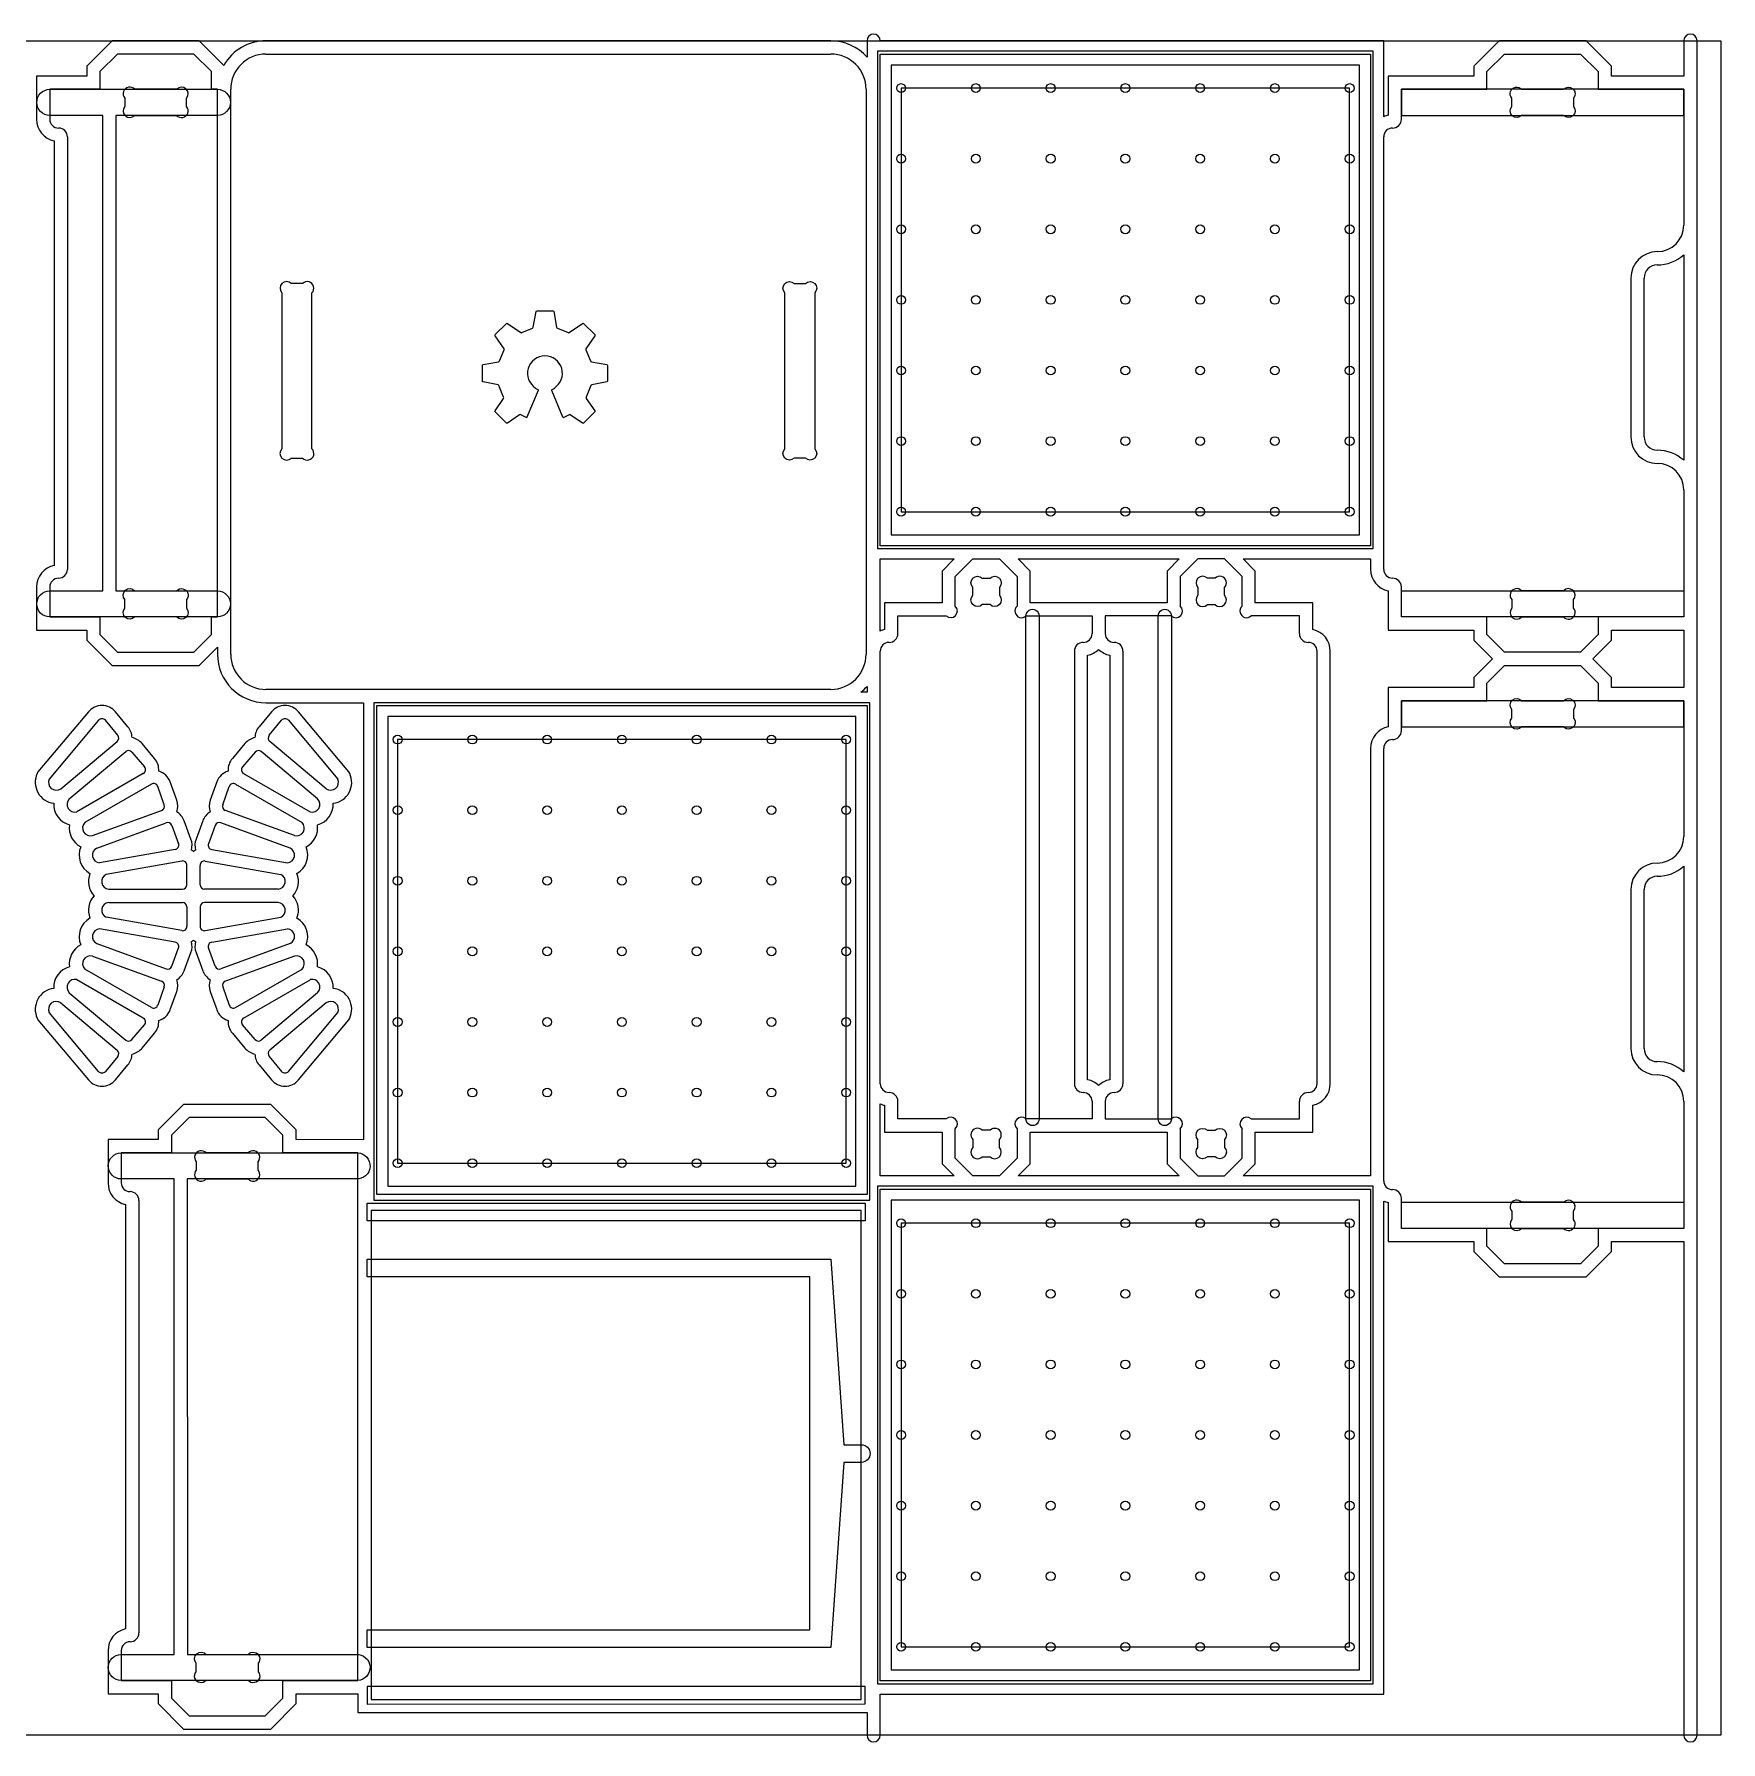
# Model space of a CAD drawing. Extents: x 0 to 96, y -0.2 to 48.2.
# Drawn here: x 48.22 to 96, y -0.19 to 48.19 of the extents above; entities that cross this region are included whole.
import ezdxf

# ---------------------------------------------------------------- set-up
doc = ezdxf.new("R2010")
doc.units = 0
doc.header["$MEASUREMENT"] = 0
for name, color, linetype in [('PECK_DRILLING', 100, 'CONTINUOUS'), ('POCKETS_10_MM', 5, 'CONTINUOUS'), ('PROFILE_-_INSIDE', 30, 'CONTINUOUS'), ('PROFILE_-_ON', 216, 'CONTINUOUS'), ('PROFILE_-_OUTSIDE', 18, 'CONTINUOUS'), ('STOCK_PERIMETER', 1, 'CONTINUOUS')]:
    doc.layers.add(name, color=color, linetype=linetype)

msp = doc.modelspace()

# ---------------------------------------------------------------- linework, layer by layer
at = {"layer": 'PECK_DRILLING'}
for centre in [(72.778, 46.66), (74.896, 46.66), (77.014, 46.66), (79.131, 46.66), (81.249, 46.66), (83.367, 46.66), (85.485, 46.66), (72.778, 44.66), (74.896, 44.66), (77.014, 44.66), (79.131, 44.66), (81.249, 44.66), (83.367, 44.66), (85.485, 44.66), (72.778, 42.66), (74.896, 42.66), (77.014, 42.66), (79.131, 42.66), (81.249, 42.66), (83.367, 42.66), (85.485, 42.66), (72.778, 40.66), (74.896, 40.66), (77.014, 40.66), (79.131, 40.66), (81.249, 40.66), (83.367, 40.66), (85.485, 40.66), (72.778, 38.66), (74.896, 38.66), (77.014, 38.66), (79.131, 38.66), (81.249, 38.66), (83.367, 38.66), (85.485, 38.66), (72.778, 36.66), (74.896, 36.66), (77.014, 36.66), (79.131, 36.66), (81.249, 36.66), (83.367, 36.66), (85.485, 36.66), (72.778, 34.66), (74.896, 34.66), (77.014, 34.66), (79.131, 34.66), (81.249, 34.66), (83.367, 34.66), (85.485, 34.66), (58.515, 28.205), (60.633, 28.205), (62.751, 28.205), (64.869, 28.205), (66.986, 28.205), (69.104, 28.205), (71.222, 28.205), (58.515, 26.205), (60.633, 26.205), (62.751, 26.205), (64.869, 26.205), (66.986, 26.205), (69.104, 26.205), (71.222, 26.205), (58.515, 24.205), (60.633, 24.205), (62.751, 24.205), (64.869, 24.205), (66.986, 24.205), (69.104, 24.205), (71.222, 24.205), (58.515, 22.205), (60.633, 22.205), (62.751, 22.205), (64.869, 22.205), (66.986, 22.205), (69.104, 22.205), (71.222, 22.205), (58.515, 20.205), (60.633, 20.205), (62.751, 20.205), (64.869, 20.205), (66.986, 20.205), (69.104, 20.205), (71.222, 20.205), (58.515, 18.205), (60.633, 18.205), (62.751, 18.205), (64.869, 18.205), (66.986, 18.205), (69.104, 18.205), (71.222, 18.205), (58.515, 16.205), (60.633, 16.205), (62.751, 16.205), (64.869, 16.205), (66.986, 16.205), (69.104, 16.205), (71.222, 16.205), (72.778, 14.504), (74.896, 14.504), (77.014, 14.504), (79.131, 14.504), (81.249, 14.504), (83.367, 14.504), (85.485, 14.504), (72.778, 12.504), (74.896, 12.504), (77.014, 12.504), (79.131, 12.504), (81.249, 12.504), (83.367, 12.504), (85.485, 12.504), (72.778, 10.504), (74.896, 10.504), (77.014, 10.504), (79.131, 10.504), (81.249, 10.504), (83.367, 10.504), (85.485, 10.504), (72.778, 8.504), (74.896, 8.504), (77.014, 8.504), (79.131, 8.504), (81.249, 8.504), (83.367, 8.504), (85.485, 8.504), (72.778, 6.504), (74.896, 6.504), (77.014, 6.504), (79.131, 6.504), (81.249, 6.504), (83.367, 6.504), (85.485, 6.504), (72.778, 4.504), (74.896, 4.504), (77.014, 4.504), (79.131, 4.504), (81.249, 4.504), (83.367, 4.504), (85.485, 4.504), (72.778, 2.504), (74.896, 2.504), (77.014, 2.504), (79.131, 2.504), (81.249, 2.504), (83.367, 2.504), (85.485, 2.504)]:
    msp.add_circle(centre, 0.125, dxfattribs=at)
at = {"layer": 'POCKETS_10_MM'}
for p, q in [((62.035, 39.734), (62.336, 39.857)), ((63.041, 39.857), (63.343, 39.734)), ((61.398, 38.931), (61.531, 39.242)), ((63.846, 39.242), (63.979, 38.931)), ((61.519, 37.903), (61.387, 38.233)), ((63.99, 38.233), (63.858, 37.903)), ((62.155, 37.325), (62.003, 37.406)), ((63.374, 37.406), (63.222, 37.325))]:
    msp.add_line(p, q, dxfattribs=at)
for points in [[(86.155, 33.615), (86.155, 47.705), (72.108, 47.705), (72.108, 33.615)], [(85.761, 34.009), (85.761, 47.311), (72.501, 47.311), (72.501, 34.009)], [(86.95, 45.887), (94.95, 45.887), (94.95, 46.625), (86.95, 46.625)], [(86.95, 32.417), (94.95, 32.417), (94.95, 31.679), (86.95, 31.679)], [(57.845, 29.25), (57.845, 15.16), (71.892, 15.16), (71.892, 29.25)], [(86.95, 28.566), (94.95, 28.566), (94.95, 29.304), (86.95, 29.304)], [(58.239, 28.856), (58.239, 15.554), (71.498, 15.554), (71.498, 28.856)], [(86.155, 1.459), (86.155, 15.549), (72.108, 15.549), (72.108, 1.459)], [(57.657, 15.076), (71.757, 15.075), (71.757, 14.576), (57.657, 14.576)], [(85.761, 1.853), (85.761, 15.155), (72.501, 15.155), (72.501, 1.853)], [(86.95, 15.096), (94.95, 15.096), (94.95, 14.358), (86.95, 14.358)], [(57.657, 0.884), (71.757, 0.885), (71.757, 1.384), (57.657, 1.384)]]:
    msp.add_lwpolyline(points, close=True, dxfattribs=at)
for points in [[(53.411, 45.887), (50.531, 45.887), (50.536, 32.417), (53.411, 32.417, -1), (53.411, 31.679), (48.661, 31.679, -1), (48.661, 32.417), (50.161, 32.417), (50.161, 45.887), (48.661, 45.887, -1), (48.661, 46.625), (53.411, 46.625, -1)], [(76.313, 31.703, -1.010683), (76.688, 31.707), (76.688, 17.457, -1.010683), (76.313, 17.461)], [(80.437, 17.461, -1.010683), (80.062, 17.457), (80.062, 31.707, -1.010683), (80.437, 31.703)], [(57.388, 1.547), (50.686, 1.55, -1), (50.686, 2.288), (52.186, 2.288), (52.186, 15.758), (50.686, 15.758, -1), (50.686, 16.496), (57.388, 16.496, -1), (57.341, 15.758), (52.557, 15.758), (52.559, 2.287), (57.341, 2.285, -1)], [(71.651, 7.73), (71.151, 7.73), (70.791, 2.481), (70.191, 2.481), (57.657, 2.481), (57.657, 2.981), (70.191, 2.981), (70.191, 12.986), (57.657, 12.986), (57.657, 13.486), (70.191, 13.486), (70.791, 13.486), (71.151, 8.23), (71.651, 8.23, -1)]]:
    msp.add_lwpolyline(points, format="xyb", close=True, dxfattribs=at)
for points in [[(62.336, 39.857, 0.242832), (62.358, 39.883), (62.442, 40.332, -0.343155), (62.465, 40.352), (62.912, 40.352, -0.342745), (62.936, 40.332), (63.019, 39.883, 0.243573), (63.041, 39.857)], [(61.531, 39.242, 0.247752), (61.529, 39.276), (61.276, 39.645, -0.341571), (61.279, 39.675), (61.595, 39.991, -0.343622), (61.625, 39.994), (62.001, 39.736, 0.241389), (62.035, 39.734)], [(63.343, 39.734, 0.241471), (63.377, 39.736), (63.752, 39.994, -0.343447), (63.782, 39.991), (64.099, 39.675, -0.34221), (64.101, 39.645), (63.848, 39.276, 0.246616), (63.846, 39.242)], [(60.938, 38.335, -0.343186), (60.918, 38.358), (60.918, 38.805, -0.341956), (60.938, 38.828), (61.372, 38.909, 0.239287), (61.398, 38.931)], [(63.979, 38.931, 0.240404), (64.005, 38.909), (64.44, 38.828, -0.34245), (64.459, 38.805), (64.459, 38.358, -0.343186), (64.44, 38.335), (64.016, 38.256, 0.248501), (63.99, 38.233)], [(61.387, 38.233, 0.248644), (61.362, 38.256), (60.938, 38.335)], [(62.003, 37.406, 0.261342), (61.97, 37.405), (61.625, 37.169, -0.340847), (61.595, 37.171), (61.279, 37.488, -0.342703), (61.276, 37.518), (61.517, 37.869, 0.240875), (61.519, 37.903)], [(62.422, 38.162), (62.446, 38.144), (62.484, 38.12, -0.351653), (62.494, 38.092), (62.18, 37.334, -0.446825), (62.155, 37.325)], [(63.222, 37.325, -0.446574), (63.197, 37.334), (62.884, 38.092, -0.353509), (62.893, 38.12), (62.931, 38.144), (62.955, 38.162)], [(63.858, 37.903, 0.242002), (63.861, 37.869), (64.101, 37.518, -0.341425), (64.099, 37.488), (63.782, 37.171, -0.340556), (63.752, 37.169), (63.407, 37.405, 0.261321), (63.374, 37.406)]]:
    msp.add_lwpolyline(points, format="xyb", dxfattribs=at)
msp.add_arc((62.689, 38.579), 0.495, 302.5852, 237.4148, dxfattribs=at)
at = {"layer": 'PROFILE_-_INSIDE'}
for points in [[(51.067, 45.887), (52.255, 45.887, 1), (52.536, 46.136), (52.536, 46.376, 1), (52.255, 46.625), (51.067, 46.625, 1), (50.786, 46.376), (50.786, 46.136, 1)], [(91.545, 45.887), (90.356, 45.887, -1), (90.076, 46.136), (90.076, 46.376, -1), (90.356, 46.625), (91.545, 46.625, -1), (91.825, 46.376), (91.825, 46.136, -1)], [(55.503, 36.175), (55.823, 36.175, 1), (56.088, 36.441), (56.088, 40.86, 1), (55.824, 41.125), (55.503, 41.125, 1), (55.238, 40.86), (55.238, 36.441, 1)], [(70.069, 36.175), (69.749, 36.175, -1), (69.484, 36.441), (69.484, 40.86, -1), (69.748, 41.125), (70.069, 41.125, -1), (70.334, 40.86), (70.334, 36.441, -1)], [(51.067, 32.417), (52.255, 32.417, -1), (52.536, 32.168), (52.536, 31.928, -1), (52.255, 31.679), (51.067, 31.679, -1), (50.786, 31.928), (50.786, 32.168, -1)], [(74.812, 32.512, -1), (75.078, 32.777), (75.297, 32.777, -1), (75.562, 32.512), (75.562, 32.292, -1), (75.297, 32.027), (75.078, 32.027, -1), (74.812, 32.292)], [(81.937, 32.512, 1), (81.672, 32.777), (81.453, 32.777, 1), (81.188, 32.512), (81.188, 32.292, 1), (81.453, 32.027), (81.672, 32.027, 1), (81.937, 32.292)], [(91.545, 32.417), (90.356, 32.417, 1), (90.076, 32.168), (90.076, 31.928, 1), (90.356, 31.679), (91.545, 31.679, 1), (91.825, 31.928), (91.825, 32.168, 1)], [(91.545, 28.566), (90.356, 28.566, -1), (90.076, 28.815), (90.076, 29.055, -1), (90.356, 29.304), (91.545, 29.304, -1), (91.825, 29.055), (91.825, 28.815, -1)], [(74.812, 16.652, 1), (75.078, 16.387), (75.297, 16.387, 1), (75.562, 16.652), (75.562, 16.872, 1), (75.297, 17.137), (75.078, 17.137, 1), (74.812, 16.872)], [(81.937, 16.652, -1), (81.672, 16.387), (81.453, 16.387, -1), (81.188, 16.652), (81.188, 16.872, -1), (81.453, 17.137), (81.672, 17.137, -1), (81.937, 16.872)], [(53.092, 15.758), (54.28, 15.758, 1), (54.561, 16.006), (54.561, 16.247, 1), (54.28, 16.496), (53.092, 16.496, 1), (52.811, 16.247), (52.811, 16.006, 1)], [(91.545, 15.096), (90.356, 15.096, 1), (90.076, 14.847), (90.076, 14.607, 1), (90.356, 14.358), (91.545, 14.358, 1), (91.825, 14.607), (91.825, 14.847, 1)], [(53.092, 2.288), (54.28, 2.288, -1), (54.561, 2.039), (54.561, 1.798, -1), (54.28, 1.55), (53.092, 1.55, -1), (52.811, 1.798), (52.811, 2.039, -1)]]:
    msp.add_lwpolyline(points, format="xyb", close=True, dxfattribs=at)
at = {"layer": 'PROFILE_-_ON'}
for points in [[(85.485, 34.66), (85.485, 46.66), (72.778, 46.66), (72.778, 34.66)], [(58.515, 28.205), (58.515, 16.205), (71.222, 16.205), (71.222, 28.205)], [(85.485, 2.504), (85.485, 14.504), (72.778, 14.504), (72.778, 2.504)]]:
    msp.add_lwpolyline(points, close=True, dxfattribs=at)
at = {"layer": 'PROFILE_-_OUTSIDE'}
for p, q in [((50.428, 48), (49.708, 47.28)), ((52.894, 48), (50.428, 48)), ((53.59, 47.304), (52.894, 48)), ((70.786, 48), (54.786, 48)), ((71.812, 48), (71.812, 47.54)), ((86.45, 48), (72.188, 48)), ((86.45, 45.85), (86.45, 48)), ((89.718, 48), (88.998, 47.28)), ((92.183, 48), (89.718, 48)), ((92.903, 47.28), (92.183, 48)), ((94.95, 48), (94.95, 47)), ((95.325, 0), (95.325, 48)), ((50.583, 47.625), (50.083, 47.125)), ((52.738, 47.625), (50.583, 47.625)), ((53.238, 47.125), (52.738, 47.625)), ((54.786, 47.625), (70.786, 47.625)), ((72.188, 33.695), (72.188, 47.625)), ((72.188, 47.625), (86.075, 47.625)), ((86.075, 47.625), (86.075, 33.695)), ((89.373, 47.125), (89.873, 47.625)), ((89.873, 47.625), (92.028, 47.625)), ((92.028, 47.625), (92.528, 47.125)), ((49.708, 47), (48.286, 47)), ((48.286, 47), (48.286, 45.777)), ((49.708, 47.28), (49.708, 47)), ((50.083, 47.125), (50.083, 46.625)), ((53.238, 46.625), (53.238, 47.125)), ((88.998, 47), (86.575, 47)), ((86.575, 47), (86.575, 45.889)), ((88.998, 47.28), (88.998, 47)), ((89.373, 46.625), (89.373, 47.125)), ((92.528, 47.125), (92.528, 46.625)), ((92.903, 47), (92.903, 47.28)), ((94.95, 47), (92.903, 47)), ((50.083, 46.625), (48.661, 46.625)), ((48.661, 46.625), (48.661, 45.777)), ((53.411, 46.625), (53.238, 46.625)), ((53.411, 31.679), (53.411, 46.625)), ((53.786, 30.625), (53.786, 46.625)), ((71.786, 46.625), (71.786, 30.625)), ((86.95, 45.902), (86.95, 46.625)), ((86.95, 46.625), (89.373, 46.625)), ((92.528, 46.625), (94.95, 46.625)), ((94.95, 46.625), (94.95, 42.777)), ((86.95, 45.777), (86.95, 45.902)), ((48.786, 45.165), (48.786, 33.139)), ((49.161, 45.277), (49.161, 33.027)), ((86.45, 33.027), (86.45, 45.277)), ((94.95, 41.938), (94.95, 36.116)), ((93.45, 41.277), (93.45, 36.777)), ((93.825, 36.777), (93.825, 41.277)), ((94.95, 35.277), (94.95, 31.679)), ((86.075, 33.695), (72.188, 33.695)), ((72.188, 33.32), (74.282, 33.32)), ((72.188, 31.28), (72.188, 33.32)), ((73.937, 32.975), (73.937, 32.082)), ((74.282, 33.32), (73.937, 32.975)), ((74.312, 32.82), (74.812, 33.32)), ((74.812, 33.32), (75.562, 33.32)), ((75.562, 33.32), (76.062, 32.82)), ((76.437, 32.975), (76.093, 33.32)), ((76.093, 33.32), (80.657, 33.32)), ((76.437, 32.082), (76.437, 32.975)), ((80.312, 32.975), (80.312, 32.082)), ((80.657, 33.32), (80.312, 32.975)), ((81.188, 33.32), (80.687, 32.82)), ((81.937, 33.32), (81.188, 33.32)), ((82.438, 32.82), (81.937, 33.32)), ((82.812, 32.975), (82.468, 33.32)), ((82.468, 33.32), (86.075, 33.32)), ((82.812, 32.082), (82.812, 32.975)), ((86.075, 33.32), (86.075, 33.027)), ((48.286, 32.527), (48.286, 31.304)), ((48.661, 32.527), (48.661, 31.679)), ((74.312, 31.982), (74.312, 32.82)), ((76.062, 32.82), (76.062, 31.982)), ((80.687, 32.82), (80.687, 31.982)), ((82.438, 31.982), (82.438, 32.82)), ((86.575, 32.415), (86.575, 31.304)), ((86.95, 31.679), (86.95, 32.527)), ((73.937, 32.082), (72.312, 32.082)), ((72.312, 32.082), (72.312, 31.319)), ((80.312, 32.082), (76.437, 32.082)), ((84.438, 32.082), (82.812, 32.082)), ((84.438, 31.319), (84.438, 32.082)), ((48.661, 31.679), (50.083, 31.679)), ((50.083, 31.679), (50.083, 31.179)), ((53.238, 31.179), (53.238, 31.679)), ((53.238, 31.679), (53.411, 31.679)), ((72.687, 31.207), (72.687, 31.707)), ((72.687, 31.707), (74.058, 31.707)), ((76.317, 31.707), (78.187, 31.707)), ((78.187, 31.707), (78.187, 31.207)), ((80.433, 31.707), (78.562, 31.707)), ((78.562, 31.707), (78.562, 31.207)), ((84.063, 31.707), (82.692, 31.707)), ((84.063, 31.207), (84.063, 31.707)), ((89.373, 31.679), (86.95, 31.679)), ((89.373, 31.179), (89.373, 31.679)), ((94.95, 31.679), (92.528, 31.679)), ((92.528, 31.679), (92.528, 31.179)), ((48.286, 31.304), (49.708, 31.304)), ((49.708, 31.304), (49.708, 31.024)), ((49.708, 31.024), (50.428, 30.304)), ((50.083, 31.179), (50.583, 30.679)), ((52.738, 30.679), (53.238, 31.179)), ((86.575, 31.304), (88.998, 31.304)), ((88.998, 31.304), (88.998, 31.024)), ((88.998, 31.024), (89.53, 30.492)), ((89.873, 30.679), (89.373, 31.179)), ((92.528, 31.179), (92.028, 30.679)), ((92.371, 30.492), (92.903, 31.024)), ((92.903, 31.024), (92.903, 31.304)), ((92.903, 31.304), (94.95, 31.304)), ((94.95, 31.304), (94.95, 29.679)), ((50.583, 30.679), (52.738, 30.679)), ((53.003, 30.414), (53.411, 30.821)), ((53.411, 30.821), (53.411, 30.625)), ((72.188, 18.457), (72.188, 30.707)), ((77.687, 30.707), (77.687, 18.457)), ((78.062, 18.569), (78.062, 30.595)), ((78.688, 30.595), (78.688, 18.569)), ((79.062, 30.707), (79.062, 18.457)), ((84.562, 18.457), (84.562, 30.707)), ((84.937, 18.457), (84.937, 30.707)), ((89.53, 30.492), (88.998, 29.959)), ((92.028, 30.679), (89.873, 30.679)), ((92.903, 29.959), (92.371, 30.492)), ((50.428, 30.304), (52.894, 30.304)), ((52.894, 30.304), (53.003, 30.414)), ((89.373, 29.804), (89.873, 30.304)), ((89.873, 30.304), (92.028, 30.304)), ((92.028, 30.304), (92.528, 29.804)), ((70.786, 29.625), (54.786, 29.625)), ((71.812, 29.545), (71.637, 29.545)), ((71.812, 29.71), (71.812, 29.545)), ((88.998, 29.679), (86.575, 29.679)), ((86.575, 29.679), (86.575, 28.568)), ((88.998, 29.959), (88.998, 29.679)), ((89.373, 29.304), (89.373, 29.804)), ((92.528, 29.804), (92.528, 29.304)), ((92.903, 29.679), (92.903, 29.959)), ((94.95, 29.679), (92.903, 29.679)), ((54.786, 29.25), (57.55, 29.25)), ((57.55, 29.25), (57.55, 16.869)), ((57.925, 15.32), (57.925, 29.17)), ((57.925, 29.17), (71.812, 29.17)), ((71.812, 29.17), (71.812, 15.32)), ((86.95, 28.581), (86.95, 29.304)), ((86.95, 29.304), (89.373, 29.304)), ((92.528, 29.304), (94.95, 29.304)), ((94.95, 29.304), (94.95, 25.456)), ((49.756, 28.992), (48.327, 27.289)), ((50.044, 28.751), (48.646, 27.086)), ((50.587, 28.328), (50.236, 28.751)), ((50.876, 28.567), (50.524, 28.991)), ((54.94, 28.991), (54.589, 28.567)), ((54.877, 28.328), (55.229, 28.751)), ((55.421, 28.751), (56.819, 27.086)), ((57.137, 27.289), (55.708, 28.992)), ((86.95, 28.456), (86.95, 28.581)), ((48.973, 26.811), (50.572, 28.152)), ((51.63, 27.672), (51.274, 28.092)), ((54.19, 28.092), (53.834, 27.672)), ((56.491, 26.811), (54.893, 28.152)), ((49.214, 26.524), (50.813, 27.865)), ((50.988, 27.85), (51.344, 27.43)), ((54.476, 27.85), (54.12, 27.43)), ((56.25, 26.524), (54.652, 27.865)), ((86.075, 27.956), (86.075, 15.844)), ((86.45, 15.706), (86.45, 27.956)), ((48.327, 27.289), (48.306, 27.245)), ((51.311, 27.241), (49.428, 26.153)), ((54.153, 27.241), (56.036, 26.153)), ((57.158, 27.245), (57.137, 27.289)), ((51.539, 26.942), (49.655, 25.855)), ((51.905, 26.358), (51.719, 26.876)), ((52.257, 26.485), (52.072, 27.003)), ((53.393, 27.003), (53.207, 26.485)), ((53.56, 26.358), (53.746, 26.876)), ((53.926, 26.942), (55.809, 25.855)), ((49.869, 25.485), (51.83, 26.198)), ((55.595, 25.485), (53.635, 26.198)), ((49.997, 25.132), (51.958, 25.846)), ((52.118, 25.772), (52.309, 25.255)), ((52.66, 25.385), (52.47, 25.902)), ((52.995, 25.902), (52.804, 25.385)), ((53.346, 25.772), (53.156, 25.255)), ((55.467, 25.132), (53.506, 25.846)), ((52.213, 25.089), (50.071, 24.711)), ((52.401, 24.764), (50.259, 24.387)), ((53.064, 24.764), (55.205, 24.387)), ((53.251, 25.089), (55.393, 24.711)), ((52.545, 24.09), (52.547, 24.641)), ((52.92, 24.09), (52.917, 24.641)), ((94.95, 24.617), (94.95, 18.795)), ((50.333, 23.966), (52.42, 23.966)), ((55.131, 23.966), (53.045, 23.966)), ((93.45, 23.956), (93.45, 19.456)), ((93.825, 19.456), (93.825, 23.956)), ((50.333, 23.591), (52.42, 23.591)), ((52.545, 23.466), (52.547, 22.916)), ((52.92, 23.466), (52.917, 22.916)), ((55.131, 23.591), (53.045, 23.591)), ((52.213, 22.467), (50.071, 22.845)), ((52.401, 22.792), (50.259, 23.17)), ((53.064, 22.792), (55.205, 23.17)), ((53.251, 22.467), (55.393, 22.845)), ((49.997, 22.424), (51.958, 21.71)), ((52.118, 21.785), (52.309, 22.301)), ((53.346, 21.785), (53.156, 22.301)), ((55.467, 22.424), (53.506, 21.71)), ((49.869, 22.072), (51.83, 21.358)), ((52.47, 21.655), (52.66, 22.171)), ((52.804, 22.171), (52.995, 21.655)), ((55.595, 22.072), (53.635, 21.358)), ((51.311, 20.316), (49.428, 21.403)), ((51.539, 20.614), (49.655, 21.701)), ((53.926, 20.614), (55.809, 21.701)), ((54.153, 20.316), (56.036, 21.403)), ((49.214, 21.033), (50.813, 19.692)), ((51.905, 21.198), (51.719, 20.68)), ((52.072, 20.554), (52.257, 21.072)), ((53.207, 21.072), (53.393, 20.554)), ((53.56, 21.198), (53.746, 20.68)), ((56.25, 21.033), (54.652, 19.692)), ((50.044, 18.805), (48.646, 20.471)), ((48.973, 20.746), (50.572, 19.404)), ((56.491, 20.746), (54.893, 19.404)), ((55.421, 18.805), (56.819, 20.471)), ((48.306, 20.312), (48.327, 20.267)), ((48.327, 20.267), (49.756, 18.564)), ((50.988, 19.707), (51.344, 20.127)), ((51.274, 19.464), (51.63, 19.884)), ((53.834, 19.884), (54.19, 19.464)), ((54.476, 19.707), (54.12, 20.127)), ((55.708, 18.564), (57.137, 20.267)), ((57.137, 20.267), (57.158, 20.312)), ((50.587, 19.229), (50.236, 18.805)), ((50.524, 18.566), (50.876, 18.989)), ((54.589, 18.989), (54.94, 18.566)), ((54.877, 19.229), (55.229, 18.805)), ((72.687, 17.457), (72.687, 17.957)), ((78.187, 17.957), (78.187, 17.457)), ((78.562, 17.957), (78.562, 17.457)), ((84.063, 17.457), (84.063, 17.957)), ((94.95, 17.956), (94.95, 14.358)), ((52.453, 17.871), (51.734, 17.151)), ((52.609, 17.496), (52.109, 16.996)), ((54.919, 17.871), (52.453, 17.871)), ((54.764, 17.496), (52.609, 17.496)), ((55.264, 16.996), (54.764, 17.496)), ((55.639, 17.151), (54.919, 17.871)), ((72.188, 15.844), (72.188, 17.884)), ((72.312, 17.845), (72.312, 17.082)), ((74.058, 17.457), (72.687, 17.457)), ((78.187, 17.457), (76.317, 17.457)), ((78.562, 17.457), (80.433, 17.457)), ((82.692, 17.457), (84.063, 17.457)), ((84.438, 17.082), (84.438, 17.845)), ((51.734, 17.151), (51.734, 16.871)), ((52.109, 16.996), (52.109, 16.496)), ((55.264, 16.496), (55.264, 16.996)), ((55.639, 16.871), (55.639, 17.151)), ((72.312, 17.082), (73.937, 17.082)), ((73.937, 17.082), (73.937, 16.189)), ((74.312, 16.344), (74.312, 17.182)), ((76.062, 17.182), (76.062, 16.344)), ((76.437, 16.189), (76.437, 17.082)), ((76.437, 17.082), (80.312, 17.082)), ((80.312, 17.082), (80.312, 16.189)), ((80.687, 17.182), (80.687, 16.344)), ((82.438, 16.344), (82.438, 17.182)), ((82.812, 16.189), (82.812, 17.082)), ((82.812, 17.082), (84.438, 17.082)), ((51.734, 16.871), (50.311, 16.871)), ((50.311, 16.871), (50.311, 15.648)), ((52.109, 16.496), (50.686, 16.496)), ((50.686, 16.496), (50.686, 15.648)), ((57.388, 16.495), (55.264, 16.496)), ((57.55, 16.869), (55.639, 16.871)), ((57.388, 1.55), (57.388, 16.495)), ((73.937, 16.189), (74.282, 15.844)), ((74.812, 15.844), (74.312, 16.344)), ((76.062, 16.344), (75.562, 15.844)), ((76.093, 15.844), (76.437, 16.189)), ((80.312, 16.189), (80.657, 15.844)), ((80.687, 16.344), (81.188, 15.844)), ((81.937, 15.844), (82.438, 16.344)), ((82.468, 15.844), (82.703, 16.079)), ((82.703, 16.079), (82.812, 16.189)), ((74.282, 15.844), (72.188, 15.844)), ((75.562, 15.844), (74.812, 15.844)), ((80.657, 15.844), (76.093, 15.844)), ((81.188, 15.844), (81.937, 15.844)), ((86.075, 15.844), (82.468, 15.844)), ((50.811, 15.036), (50.811, 3.01)), ((51.186, 15.148), (51.186, 2.898)), ((71.812, 15.32), (57.925, 15.32)), ((72.188, 1.539), (72.188, 15.469)), ((72.188, 15.469), (86.075, 15.469)), ((86.075, 15.469), (86.075, 1.539)), ((86.45, 1.164), (86.45, 15.133)), ((86.575, 15.094), (86.575, 13.983)), ((86.95, 14.358), (86.95, 15.206)), ((71.651, 14.865), (57.763, 14.865)), ((57.763, 14.865), (57.763, 1.015)), ((71.651, 1.015), (71.651, 14.865)), ((89.373, 14.358), (86.95, 14.358)), ((89.373, 13.858), (89.373, 14.358)), ((94.95, 14.358), (92.528, 14.358)), ((92.528, 14.358), (92.528, 13.858)), ((86.575, 13.983), (88.998, 13.983)), ((88.998, 13.983), (88.998, 13.703)), ((88.998, 13.703), (89.718, 12.983)), ((89.873, 13.358), (89.373, 13.858)), ((92.528, 13.858), (92.028, 13.358)), ((92.183, 12.983), (92.903, 13.703)), ((92.903, 13.703), (92.903, 13.983)), ((92.903, 13.983), (94.95, 13.983)), ((94.95, 13.983), (94.95, 0)), ((92.028, 13.358), (89.873, 13.358)), ((89.718, 12.983), (92.183, 12.983)), ((50.311, 2.398), (50.311, 1.175)), ((50.686, 2.398), (50.686, 1.55)), ((50.686, 1.55), (52.109, 1.55)), ((52.109, 1.55), (52.109, 1.05)), ((55.264, 1.05), (55.264, 1.55)), ((55.264, 1.55), (55.487, 1.55)), ((55.487, 1.55), (57.388, 1.55)), ((86.075, 1.539), (72.188, 1.539)), ((50.311, 1.175), (51.734, 1.175)), ((51.734, 1.175), (51.734, 0.895)), ((52.109, 1.05), (52.609, 0.55)), ((54.764, 0.55), (55.264, 1.05)), ((55.639, 0.895), (55.639, 1.175)), ((55.639, 1.175), (57.388, 1.175)), ((57.388, 1.175), (57.388, 0.64)), ((57.763, 1.015), (71.651, 1.015)), ((72.188, 0), (72.188, 1.164)), ((72.188, 1.164), (86.45, 1.164)), ((51.734, 0.895), (52.453, 0.175)), ((52.609, 0.55), (54.764, 0.55)), ((54.919, 0.175), (55.639, 0.895)), ((57.388, 0.64), (71.812, 0.64)), ((71.812, 0.64), (71.812, 0)), ((52.453, 0.175), (54.919, 0.175))]:
    msp.add_line(p, q, dxfattribs=at)
for centre, radius, start, end in [((54.786, 46.625), 1.375, 90, 150.4223), ((70.786, 46.625), 1.375, 41.6924, 90), ((72, 48), 0.188, 0, 180), ((95.138, 48), 0.188, 0, 180), ((54.786, 46.625), 1, 90, 180), ((70.786, 46.625), 1, 0, 90), ((48.911, 45.777), 0.625, 180, 258.463), ((48.911, 45.777), 0.25, 180, 270), ((48.911, 45.277), 0.25, 0, 90), ((86.7, 45.277), 0.625, 101.537, 113.5782), ((86.7, 45.277), 0.25, 90, 180), ((86.7, 45.777), 0.25, 270, 0), ((94.2, 42.777), 0.75, 270, 360), ((94.2, 41.277), 0.75, 90, 180), ((94.2, 41.277), 0.375, 90, 180), ((94.2, 42.777), 1.125, 270, 311.8103), ((94.2, 36.777), 0.75, 180, 270), ((94.2, 36.777), 0.375, 180, 270), ((94.2, 35.277), 1.125, 48.1897, 90), ((94.2, 35.277), 0.75, 0, 90), ((48.911, 32.527), 0.625, 101.537, 180), ((48.911, 33.027), 0.25, 270, 360), ((86.7, 33.027), 0.625, 180, 258.463), ((86.7, 33.027), 0.25, 180, 270), ((48.911, 32.527), 0.25, 90, 180), ((86.7, 32.527), 0.25, 360, 90), ((74.185, 31.845), 0.187, 227.2615, 47.2615), ((76.19, 31.845), 0.188, 132.7385, 312.7385), ((80.56, 31.845), 0.188, 227.2615, 47.2615), ((82.565, 31.845), 0.188, 132.7385, 312.7385), ((72.437, 30.707), 0.625, 101.537, 113.5782), ((72.437, 31.207), 0.25, 270, 0), ((77.937, 31.207), 0.25, 270, 0), ((78.812, 31.207), 0.25, 180, 270), ((84.312, 31.207), 0.25, 180, 270), ((84.312, 30.707), 0.625, 360, 78.463), ((54.786, 30.625), 1.375, 180, 270), ((54.786, 30.625), 1, 180, 270), ((70.786, 30.625), 1, 270, 0), ((72.437, 30.707), 0.25, 90, 180), ((77.937, 30.707), 0.25, 90, 180), ((77.937, 31.207), 0.625, 281.537, 314.427), ((78.812, 31.207), 0.625, 225.573, 258.463), ((78.812, 30.707), 0.25, 360, 90), ((84.312, 30.707), 0.25, 360, 90), ((70.786, 30.625), 1.375, 308.2373, 318.3076), ((50.139, 28.671), 0.5, 39.7289, 140), ((55.325, 28.671), 0.5, 40, 140.2711), ((50.139, 28.671), 0.125, 39.7289, 140), ((50.491, 28.248), 0.5, 1.3178, 39.7289), ((54.973, 28.248), 0.5, 140.2711, 178.6822), ((55.325, 28.671), 0.125, 40, 140.2711), ((86.7, 27.956), 0.625, 101.537, 180), ((50.491, 28.248), 0.125, 310, 39.7289), ((50.893, 27.769), 0.5, 40.2711, 78.6822), ((54.571, 27.769), 0.5, 101.3178, 139.7289), ((54.973, 28.248), 0.125, 140.2711, 230), ((86.7, 27.956), 0.25, 90, 180), ((86.7, 28.456), 0.25, 270, 0), ((50.893, 27.769), 0.125, 40.2711, 130), ((51.249, 27.349), 0.5, 355.7799, 40.2711), ((54.215, 27.349), 0.5, 139.7289, 184.2201), ((54.571, 27.769), 0.125, 50, 139.7289), ((48.846, 26.992), 0.596, 154.8629, 263.1676), ((51.249, 27.349), 0.125, 300, 40.2711), ((51.601, 26.834), 0.5, 19.7289, 72.9664), ((53.863, 26.834), 0.5, 107.0336, 160.2711), ((54.215, 27.349), 0.125, 139.7289, 240), ((56.618, 26.992), 0.596, 276.8324, 25.1371), ((48.846, 26.992), 0.221, 154.8629, 305.1371), ((51.601, 26.834), 0.125, 19.7289, 120), ((53.863, 26.834), 0.125, 60, 160.2711), ((56.618, 26.992), 0.221, 234.8629, 25.1371), ((49.37, 26.367), 0.596, 176.8324, 255.6038), ((49.37, 26.367), 0.221, 134.8629, 285.1371), ((51.787, 26.316), 0.125, 290, 19.7289), ((51.787, 26.316), 0.5, 341.3178, 19.7289), ((52.001, 25.729), 0.5, 20.2711, 58.6822), ((53.464, 25.729), 0.5, 121.3178, 159.7289), ((53.677, 26.316), 0.5, 160.2711, 198.6822), ((53.677, 26.316), 0.125, 160.2711, 250), ((56.094, 26.367), 0.221, 254.8629, 45.1371), ((56.094, 26.367), 0.596, 284.3962, 3.1676), ((49.811, 25.698), 0.596, 171.2063, 243.1676), ((49.811, 25.698), 0.221, 134.8629, 285.1371), ((52.001, 25.729), 0.125, 20.2711, 110), ((53.464, 25.729), 0.125, 70, 159.7289), ((55.653, 25.698), 0.221, 254.8629, 45.1371), ((55.653, 25.698), 0.596, 296.8324, 8.7937), ((50.09, 24.932), 0.596, 156.8324, 240.8593), ((52.191, 25.212), 0.125, 280, 20.2711), ((52.191, 25.212), 0.5, 344.0033, 20.2711), ((53.273, 25.212), 0.5, 159.7289, 195.9967), ((53.273, 25.212), 0.125, 159.7289, 260), ((55.374, 24.932), 0.596, 299.1407, 23.1676), ((94.2, 25.456), 0.75, 270, 360), ((50.09, 24.932), 0.221, 114.8629, 265.1371), ((52.422, 24.641), 0.125, 359.7289, 100), ((52.422, 24.641), 0.5, 51.6994, 60.0362), ((53.042, 24.641), 0.5, 119.9638, 128.3006), ((53.042, 24.641), 0.125, 80, 180.2711), ((55.374, 24.932), 0.221, 274.8629, 65.1371), ((94.2, 23.956), 0.75, 90, 180), ((50.352, 24.186), 0.596, 157.8199, 223.1676), ((50.352, 24.186), 0.221, 114.8629, 265.1371), ((55.112, 24.186), 0.221, 274.8629, 65.1371), ((55.112, 24.186), 0.596, 316.8324, 22.1801), ((94.2, 23.956), 0.375, 90, 180), ((94.2, 25.456), 1.125, 270, 311.8103), ((50.352, 23.37), 0.596, 136.8324, 202.1801), ((52.42, 24.091), 0.125, 270, 359.7289), ((53.045, 24.091), 0.125, 180.2711, 270), ((55.112, 23.37), 0.596, 337.8199, 43.1676), ((50.352, 23.37), 0.221, 94.8629, 245.1371), ((52.42, 23.466), 0.125, 0.2711, 90), ((53.045, 23.466), 0.125, 90, 179.7289), ((55.112, 23.37), 0.221, 294.8629, 85.1371), ((50.09, 22.625), 0.596, 119.1407, 203.1676), ((50.09, 22.625), 0.221, 94.8629, 245.1371), ((52.422, 22.915), 0.125, 260, 0.2711), ((53.042, 22.915), 0.125, 179.7289, 280), ((55.374, 22.625), 0.221, 294.8629, 85.1371), ((55.374, 22.625), 0.596, 336.8324, 60.8593), ((49.811, 21.858), 0.596, 116.8324, 188.7937), ((52.191, 22.344), 0.125, 339.7289, 80), ((52.191, 22.344), 0.5, 339.7289, 15.9967), ((52.422, 22.915), 0.5, 299.9638, 308.3006), ((53.042, 22.915), 0.5, 231.6994, 240.0362), ((53.273, 22.344), 0.5, 164.0033, 200.2711), ((53.273, 22.344), 0.125, 100, 200.2711), ((55.653, 21.858), 0.596, 351.2063, 63.1676), ((49.811, 21.858), 0.221, 74.8629, 225.1371), ((52.001, 21.828), 0.125, 250, 339.7289), ((53.464, 21.828), 0.125, 200.2711, 290), ((55.653, 21.858), 0.221, 314.8629, 105.1371), ((49.37, 21.19), 0.596, 104.3962, 183.1676), ((49.37, 21.19), 0.221, 74.8629, 225.1371), ((51.787, 21.241), 0.125, 340.2711, 70), ((51.787, 21.241), 0.5, 340.2711, 18.6822), ((52.001, 21.828), 0.5, 301.3178, 339.7289), ((53.464, 21.828), 0.5, 200.2711, 238.6822), ((53.677, 21.241), 0.5, 161.3178, 199.7289), ((53.677, 21.241), 0.125, 110, 199.7289), ((56.094, 21.19), 0.221, 314.8629, 105.1371), ((56.094, 21.19), 0.596, 356.8324, 75.6038), ((48.846, 20.565), 0.596, 96.8324, 205.1371), ((56.618, 20.565), 0.596, 334.8629, 83.1676), ((48.846, 20.565), 0.221, 54.8629, 205.1371), ((51.601, 20.722), 0.125, 240, 340.2711), ((51.601, 20.722), 0.5, 287.0336, 340.2711), ((53.863, 20.722), 0.5, 199.7289, 252.9664), ((53.863, 20.722), 0.125, 199.7289, 300), ((56.618, 20.565), 0.221, 334.8629, 125.1371), ((51.249, 20.207), 0.125, 319.7289, 60), ((51.249, 20.207), 0.5, 319.7289, 4.2201), ((54.215, 20.207), 0.5, 175.7799, 220.2711), ((54.215, 20.207), 0.125, 120, 220.2711), ((50.491, 19.309), 0.125, 320.2711, 50), ((50.893, 19.787), 0.125, 230, 319.7289), ((50.893, 19.787), 0.5, 281.3178, 319.7289), ((54.571, 19.787), 0.5, 220.2711, 258.6822), ((54.571, 19.787), 0.125, 220.2711, 310), ((54.973, 19.309), 0.125, 130, 219.7289), ((94.2, 19.456), 0.75, 180, 270), ((94.2, 19.456), 0.375, 180, 270), ((50.491, 19.309), 0.5, 320.2711, 358.6822), ((54.973, 19.309), 0.5, 181.3178, 219.7289), ((94.2, 17.956), 1.125, 48.1897, 90), ((50.139, 18.885), 0.5, 220, 320.2711), ((50.139, 18.885), 0.125, 220, 320.2711), ((55.325, 18.885), 0.5, 219.7289, 320), ((55.325, 18.885), 0.125, 219.7289, 320), ((72.437, 18.457), 0.25, 180, 270), ((77.937, 18.457), 0.25, 180, 270), ((77.937, 17.957), 0.625, 45.573, 78.463), ((78.812, 17.957), 0.625, 101.537, 134.427), ((78.812, 18.457), 0.25, 270, 360), ((84.312, 18.457), 0.25, 270, 0), ((84.312, 18.457), 0.625, 281.537, 0), ((94.2, 17.956), 0.75, 0, 90), ((72.437, 17.957), 0.25, 0, 90), ((77.937, 17.957), 0.25, 360, 90), ((78.812, 17.957), 0.25, 90, 180), ((84.312, 17.957), 0.25, 90, 180), ((72.437, 18.457), 0.625, 246.4218, 258.463), ((74.185, 17.319), 0.188, 312.7385, 132.7385), ((76.19, 17.319), 0.188, 47.2615, 227.2615), ((80.56, 17.319), 0.188, 312.7385, 132.7385), ((82.565, 17.319), 0.188, 47.2615, 227.2615), ((50.936, 15.648), 0.625, 180, 258.463), ((50.936, 15.648), 0.25, 180, 270), ((86.7, 15.706), 0.25, 180, 270), ((50.936, 15.148), 0.25, 0, 90), ((86.7, 15.706), 0.625, 246.4218, 258.463), ((86.7, 15.206), 0.25, 360, 90), ((50.936, 2.398), 0.625, 101.537, 180), ((50.936, 2.398), 0.25, 90, 180), ((50.936, 2.898), 0.25, 270, 360), ((72, 0), 0.188, 180, 0), ((95.138, 0), 0.188, 180, 0)]:
    msp.add_arc(centre, radius, start, end, dxfattribs=at)
at = {"layer": 'STOCK_PERIMETER'}
msp.add_lwpolyline([(0, 0), (0, 48), (96, 48), (96, 0)], close=True, dxfattribs=at)

doc.saveas('drawing.dxf')
